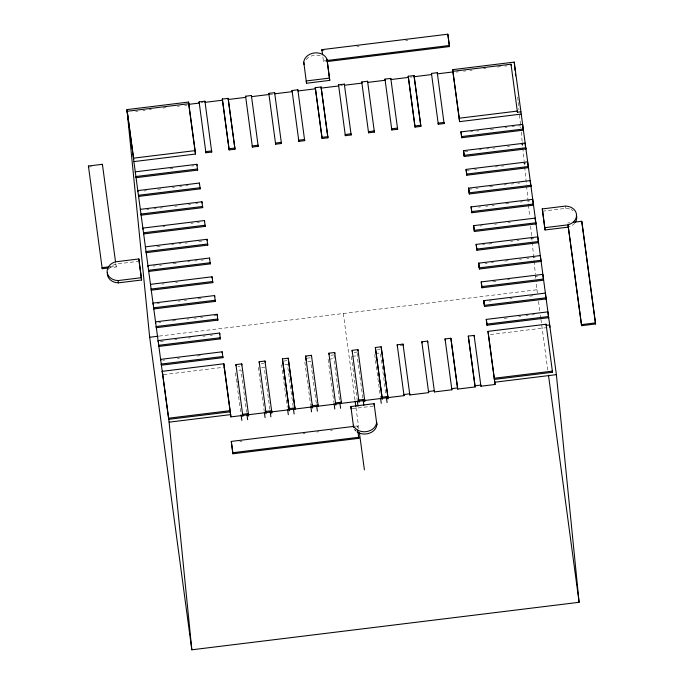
<?xml version="1.0" encoding="UTF-8"?>
<svg xmlns="http://www.w3.org/2000/svg" width="684" height="684" viewBox="0 0 684 684"><rect width="100%" height="100%" fill="white"/><g stroke="black" fill="none" stroke-linecap="round" stroke-linejoin="round"><path stroke-width="0.51" stroke-dasharray="3.42 2.56" d="M339.461 399.824L333.895 358.587L334.587 354.816M362.836 398.037L357.133 355.74L357.655 352.91M322.01 50.719L324.131 50.454M356.937 46.435L359.049 46.17M405.612 40.459L407.732 40.202M326.2 60.602L323.429 60.936L323.541 62.005L327.226 61.551M201.156 102.831L203.088 102.591M269.898 94.401L272.805 94.041M340.572 85.731L342.513 85.491M410.289 77.181L412.221 76.941M135.688 111.407L137.775 111.15M142.99 110.509L145.076 110.252M149.257 109.739L151.344 109.483M162.818 108.072L165.956 107.687M177.43 106.285L179.524 106.029M184.74 105.387L186.826 105.131M456.202 72.085L458.314 71.829M463.598 71.179L465.71 70.922M469.934 70.401L472.046 70.144M483.665 68.716L485.777 68.46M497.396 67.032L500.568 66.647M504.792 66.126L506.904 65.869M89.527 166.964L91.528 166.725M169.863 168.76L172.992 168.375M191.776 166.067L193.871 165.81M470.515 131.884L472.601 131.627M476.774 131.114L478.868 130.858M490.342 129.447L493.472 129.062M504.954 127.66L507.041 127.404M512.265 126.762L514.351 126.506M518.523 125.993L520.61 125.736M144.213 190.964L146.299 190.708M157.782 189.306L160.911 188.921M172.394 187.51L174.48 187.254M179.695 186.612L181.782 186.356M185.963 185.843L188.049 185.586M464.692 151.66L467.822 151.275M479.304 149.864L481.391 149.608M486.615 148.967L488.701 148.71M492.873 148.206L494.959 147.949M507.485 146.41L509.571 146.154M521.054 144.743L523.14 144.486M146.744 209.723L148.83 209.466M154.045 208.825L156.132 208.569M160.312 208.056L162.399 207.799M174.924 206.26L177.011 206.004M188.485 204.602L190.579 204.345M195.795 203.704L197.881 203.447M467.223 170.41L469.309 170.154M474.525 169.512L476.62 169.256M495.404 166.956L497.49 166.699M501.663 166.186L503.749 165.93M523.585 163.502L525.671 163.245M162.835 226.806L164.929 226.549M191.016 223.352L193.102 223.095M197.283 222.582L199.369 222.326M469.754 189.16L471.84 188.904M476.013 188.391L478.099 188.143M489.582 186.732L492.711 186.347M504.194 184.936L506.28 184.68M511.495 184.039L513.59 183.782M517.762 183.278L519.849 183.021M157.021 246.582L160.15 246.197M171.633 244.795L173.719 244.539M178.934 243.897L181.021 243.641M185.193 243.128L187.288 242.871M198.762 241.461L201.9 241.076M478.544 207.149L480.63 206.893M485.845 206.252L487.94 205.995M492.112 205.482L494.199 205.226M505.681 203.815L508.81 203.439M520.293 202.028L522.379 201.771M527.595 201.13L529.681 200.874M542.523 211.211L565.762 208.363A11.902 9.619 -5.7 0 1 570.165 209.184M108.431 269.556A11.902 9.619 -5.7 0 1 115.827 264.101L138.006 261.382M110.115 266.666L116.118 265.931L116.22 266.999L110.227 267.735M153.284 266.102L155.371 265.845M159.543 265.332L161.638 265.076M173.112 263.673L176.241 263.289M187.724 261.878L189.81 261.621M195.034 260.98L197.12 260.724M201.293 260.219L203.379 259.963M480.031 226.028L482.117 225.771M494.643 224.232L496.729 223.976M508.203 222.574L510.298 222.317M567.78 222.993L569.772 222.753M162.074 284.091L164.16 283.834M175.643 282.424L177.729 282.167M482.553 244.778L484.64 244.521M488.821 244.008L491.95 243.624M510.734 241.324L512.82 241.067M517.001 240.554L519.088 240.298M530.562 238.887L533.7 238.511M157.294 303.739L159.389 303.482M178.173 301.174L180.26 300.917M184.432 300.404L186.518 300.156M198.001 298.746L201.13 298.361M485.084 263.528L487.17 263.28M491.351 262.767L493.438 262.511M504.912 261.1L508.05 260.715M519.524 259.304L521.61 259.048M526.834 258.415L528.92 258.159M533.092 257.646L535.179 257.389M158.782 322.617L160.868 322.361M172.351 320.95L175.48 320.565M186.963 319.163L189.049 318.906M194.265 318.265L196.359 318.009M200.532 317.496L202.618 317.239M214.101 315.828L216.187 315.581M492.831 281.646L495.96 281.261M507.442 279.85L509.529 279.594M535.623 276.396L537.709 276.139M159.201 336.092L536.957 289.76L536.008 280.226M160.27 341.496L163.399 341.111M174.882 339.709L176.968 339.452M188.451 338.041L190.537 337.785M203.062 336.246L205.149 335.989M210.364 335.357L212.45 335.1M489.103 301.165L491.189 300.909M509.973 298.609L512.059 298.352M529.801 296.172L532.93 295.787M162.801 360.246L164.887 359.998M177.412 358.459L179.499 358.202M197.24 356.022L200.369 355.637M504.151 318.385L507.28 318M518.763 316.589L520.849 316.333M526.073 315.692L528.159 315.435M532.332 314.922L534.418 314.666M163.673 374.627L223.164 367.325M400.226 345.608L402.158 345.369M490.419 334.544L545.729 327.764M237.989 366.667L239.819 366.444M261.228 363.82L263.964 363.478M283.552 361.075L287.203 360.63M306.783 358.228L310.442 357.783M330.936 355.261L333.672 354.928M354.175 352.414L356.911 352.08M377.406 349.567L380.15 349.225M239.015 370.232L240.948 369.993L246.65 412.281M307.757 361.793L310.664 361.443L316.367 403.731M329.055 359.185L333.895 358.587M352.294 356.33L357.133 355.74M375.533 353.483L380.372 352.893L386.075 395.181M352.157 408.69L373.284 406.099M355.364 426.2L357.202 425.978L357.484 428.03M239.819 441.454L241.922 441.197M303.046 433.699L305.149 433.442M316.743 432.023L318.847 431.766M330.44 430.339L332.552 430.082M536.957 289.76L537.667 295.035M538.522 301.37L539.804 310.878M540.377 315.102L540.796 318.265M540.941 319.325L547.773 370.001M374.704 354.663L380.407 396.951M322.874 56.832L323.541 62.005M351.328 356.45L357.168 399.807M343.317 313.511L354.996 400.089M355.988 407.484L358.98 429.655M328.089 359.305L333.937 402.654M304.85 362.152L310.698 405.501M293.128 406.587L287.425 364.29L281.611 364.999L287.314 407.296M269.889 409.434L264.186 367.137L258.381 367.855L264.221 411.204M235.424 372.814L241.127 415.111M116.22 266.999L115.716 262.955L115.827 264.101M565.531 206.072L565.762 208.363M517.72 97.051L518.147 101.283M518.25 102.344L518.994 109.756M519.515 115.049L520.789 127.754M521.208 131.995L522.157 141.52M522.268 142.58L522.687 146.812M522.798 147.872L524.064 160.578M524.166 161.638L524.594 165.879M524.696 166.93L526.492 184.936M526.603 185.997L528.399 203.994M528.501 205.055L529.664 216.7M530.613 226.224L531.562 235.758M531.673 236.818L532.092 241.05M532.203 242.11L533.999 260.108M534.101 261.168L535.367 273.874M535.478 274.934L535.897 279.166M357.202 425.978L357.313 427.047M574.799 222.993A11.902 9.619 -5.7 0 1 569.156 226.849M570.969 209.509A11.902 9.619 -5.7 0 1 573.149 210.783M306.124 59.568A11.902 9.619 -5.7 0 1 322.421 56.524"/><path stroke-width="1.03" d="M322.01 50.719L321.907 49.65L447.832 34.2L449.465 46.563L327.226 61.551M327.114 60.483L449.354 45.495M329.534 78.096L306.295 80.943L306.526 83.234L329.756 80.379L327.003 59.346A11.902 9.619 -5.7 0 0 314.332 52.95A11.902 9.619 -5.7 0 0 303.764 62.193L303.995 64.484M191.828 649.8L149.676 337.263L126.959 109.611L188.536 102.061L195.12 150.608L195.462 154.045L133.884 161.604L169.102 422.156L191.828 649.8L579.1 602.296L556.383 374.652L514.231 62.107L452.654 69.665L459.588 121.649L521.165 114.1M199.104 101.925L204.918 101.206L211.732 152.045L205.918 152.763L199.104 101.925L199.215 103.07L188.767 104.353L195.462 154.045M222.343 99.069L228.148 98.359L234.851 148.052L234.963 149.197L229.157 149.907L222.343 99.069L229.157 149.907M245.582 96.222L251.387 95.512L258.201 146.35L252.396 147.06L245.582 96.222L245.693 97.367L228.268 99.505L234.963 149.197M268.812 93.375L274.626 92.656L281.44 143.495L275.626 144.213L268.812 93.375L268.932 94.512L251.498 96.649L251.387 95.512M292.051 90.519L297.856 89.809L304.679 140.648L298.865 141.357L292.051 90.519L292.162 91.665L274.737 93.802L274.626 92.656M315.29 87.672L321.095 86.962L327.798 136.655L327.91 137.8L322.104 138.51L315.29 87.672L322.104 138.51M338.529 84.825L344.334 84.106L351.148 134.945L345.343 135.663L338.529 84.825L338.64 85.962L321.215 88.099L327.91 137.8M361.759 81.969L367.573 81.259L374.387 132.097L368.573 132.807L361.759 81.969L361.879 83.115L344.445 85.252L344.334 84.106M384.998 79.122L390.803 78.412L397.626 129.25L391.812 129.96L384.998 79.122L385.109 80.267L367.684 82.405L367.573 81.259M408.237 76.275L414.042 75.556L420.745 125.249L420.857 126.395L415.051 127.104L408.237 76.275L415.051 127.104M431.467 73.419L437.281 72.709L444.096 123.547L438.29 124.257L431.467 73.419L431.587 74.565L414.153 76.702L420.857 126.395M127.335 112.424L127.224 111.278L188.801 103.729M520.934 111.808L517.446 112.236L511.016 64.21L452.919 71.333L453.039 72.478M222.454 100.215L205.029 102.352L204.918 101.206M315.401 88.817L297.976 90.955L297.856 89.809M408.348 77.412L390.923 79.549L390.803 78.412M452.885 71.948L437.392 73.855L437.281 72.709M133.884 161.604L133.542 158.166L195.12 150.608M459.588 121.649L459.246 118.212L517.335 111.09L517.446 112.236M88.527 167.093L88.424 166.024L102.412 164.305L115.536 261.929M229.046 148.77L234.851 148.052M321.993 137.364L327.798 136.655M414.932 125.967L420.745 125.249M197.633 170.119L197.514 168.974L135.936 176.523L136.056 177.669L197.633 170.119L196.881 164.288L135.304 171.838L135.423 172.984M461.007 131.892L522.585 124.334L523.328 130.165L461.751 137.723L461.007 131.892L461.751 137.723M461.64 136.578L523.217 129.028L523.328 130.165M200.164 188.869L200.044 187.724L138.467 195.282L138.587 196.419L200.164 188.869L199.412 183.038L137.835 190.588L137.954 191.734M464.282 156.474L464.171 155.328L525.748 147.778L525.859 148.924L464.282 156.474L463.538 150.642L525.115 143.093L525.534 147.317M202.686 207.62L202.575 206.474L140.998 214.032L141.109 215.178L202.686 207.62L201.942 201.789L140.365 209.347L140.477 210.484M466.813 175.224L466.693 174.087L528.27 166.528L528.39 167.674L466.813 175.224L466.069 169.393L527.646 161.843L527.757 162.989M205.217 226.378L205.106 225.233L143.529 232.782L143.64 233.928L205.217 226.378L204.473 220.539L142.896 228.097L143.007 229.243M468.591 188.151L530.168 180.593L530.921 186.424L469.344 193.982L468.591 188.151L469.344 193.982M469.224 192.837L530.801 185.278L530.921 186.424M207.748 245.128L207.628 243.983L146.051 251.532L146.171 252.678L207.748 245.128L206.995 239.297L145.427 246.847L145.538 247.993M471.122 206.901L532.699 199.343L533.443 205.174L471.866 212.733L471.122 206.901L471.866 212.733M471.755 211.587L533.332 204.037L533.443 205.174M542.301 208.928L565.531 206.072A11.902 9.619 -5.7 0 1 576.484 214.263A11.902 9.619 -5.7 0 1 568.062 224.831L568.293 227.114L545.054 229.969L542.301 208.928L545.054 229.969M138.835 258.962L115.605 261.81A11.902 9.619 -5.7 0 0 107.183 272.377A11.902 9.619 -5.7 0 0 118.127 280.568L141.366 277.713L138.835 258.962L139.066 261.254M109.124 266.794L102.121 267.649L102.232 268.718L108.226 267.983M210.279 263.879L210.159 262.733L148.582 270.291L148.702 271.428L210.279 263.879L209.526 258.048L147.949 265.597L148.069 266.743M474.397 231.483L474.286 230.337L535.863 222.787L535.974 223.933L474.397 231.483L473.653 225.652L535.23 218.102L535.341 219.239L535.136 218.572M573.773 222.257L581.768 221.283L595.576 323.977L581.588 325.687L568.284 227.037M544.832 227.678L568.062 224.831M107.431 272.437A11.902 9.619 -5.7 0 0 118.358 282.851L141.597 280.004L141.366 277.713M212.801 282.629L212.69 281.492L151.113 289.041L151.224 290.187L212.801 282.629L212.057 276.798L150.48 284.356L150.591 285.493M476.184 244.402L537.761 236.852L538.505 242.683L476.928 250.233L476.184 244.402L476.928 250.233M476.816 249.096L538.394 241.537L538.505 242.683M215.332 301.387L215.221 300.242L153.643 307.791L153.755 308.937L215.332 301.387L214.588 295.548L153.011 303.106L153.122 304.252M478.706 263.16L540.283 255.602L541.035 261.433L479.458 268.992L478.706 263.16L479.458 268.992M479.339 267.846L540.916 260.296L541.035 261.433M217.863 320.138L217.743 318.992L156.166 326.542L156.285 327.687L217.863 320.138L217.119 314.307L155.542 321.856L155.653 323.002M481.237 281.911L481.981 287.742L481.237 281.911L542.814 274.352L543.558 280.192L481.981 287.742L481.784 287.075M481.869 286.596L543.447 279.046L543.558 280.192M149.676 337.263L158.141 336.22M220.393 338.888L220.274 337.742L158.697 345.3L158.816 346.437L220.393 338.888L219.641 333.057L158.064 340.606L158.184 341.752M483.768 300.661L545.345 293.111L546.089 298.942L484.511 306.492L483.768 300.661L484.511 306.492M484.4 305.346L545.977 297.796L546.089 298.942M222.916 357.638L222.804 356.501L161.227 364.05L161.338 365.196L222.916 357.638L222.172 351.807L160.595 359.365L160.706 360.502M486.298 319.411L547.875 311.861L548.619 317.692L487.042 325.242L486.298 319.411L487.042 325.242M486.931 324.105L548.508 316.547L548.619 317.692M162.63 374.755L162.288 371.318L223.865 363.768L230.91 416.889L404.022 395.66L403.911 394.514L409.716 393.804L409.827 394.95L428.646 392.642L428.526 391.496L434.34 390.786L434.451 391.923L451.876 389.786L451.765 388.649L457.57 387.931L450.876 338.238L445.062 338.948L445.181 340.093M495.028 384.493L487.991 331.372L546.08 324.242L552.518 372.267L494.421 379.398L495.028 384.493L480.929 386.229L474.106 335.391L468.301 336.101L475.115 386.939L457.69 389.076L450.876 338.238M236.048 365.743L235.937 364.606L241.743 363.888L248.677 415.872M259.287 362.896L259.168 361.75L264.982 361.041L271.907 413.025M289.341 410.887L282.406 358.903L288.221 358.185L295.035 409.023L288.221 358.185M305.645 356.048L311.451 355.338L318.265 406.176L318.154 405.031L312.349 405.749L312.46 406.886L305.645 356.048L305.757 357.193M328.995 354.346L328.884 353.201L334.69 352.491L341.504 403.329L341.393 402.183L335.579 402.893L335.699 404.039M352.234 351.499L352.115 350.353L357.929 349.635L364.854 401.619M382.288 399.482L375.354 347.498L381.159 346.788L387.982 397.626M397.318 345.967L397.207 344.822L403.013 344.112L409.827 394.95M421.942 342.94L421.831 341.803L427.637 341.085L434.451 391.923M581.588 325.687L581.477 324.618L595.473 322.908M230.303 411.794L168.734 419.343L168.615 418.198L230.183 410.648M494.421 379.398L494.31 378.252L552.398 371.121L552.518 372.267M169.102 422.156L230.679 414.607M494.806 382.211L556.383 374.652M289.221 409.742L289.11 408.596L294.915 407.886M382.168 398.336L382.057 397.199L387.862 396.481M475.115 386.939L475.004 385.793L480.809 385.083L480.929 386.229M351.106 408.818L350.875 406.535L374.114 403.68L376.867 424.721A11.902 9.619 -5.7 0 1 369.411 433.228A11.902 9.619 -5.7 0 1 356.997 431.818M232.911 453.783L232.799 452.714L358.732 437.273L358.835 438.341L232.911 453.783L231.278 441.419L353.517 426.431M525.654 148.257L525.859 148.924M528.39 167.674L527.68 163.254M483.879 301.806L483.674 301.14L483.93 303.012M162.288 371.318L168.615 418.198M595.576 323.977L581.768 221.283M568.182 225.968L581.477 324.618M535.264 219.513L535.769 223.266M548.491 375.285L579.1 602.296M452.654 69.665L459.246 118.212M463.538 150.642L464.171 155.328M466.069 169.393L466.693 174.087M473.653 225.652L474.286 230.337M487.991 331.372L494.31 378.252M449.465 46.563L447.832 34.2M463.829 153.934L464.077 155.807M468.634 189.562L468.882 191.435M478.877 265.512L479.125 267.384M468.301 336.101L475.004 385.793M445.062 338.948L451.876 389.786M421.831 341.803L428.646 392.642M397.207 344.822L404.022 395.66M388.093 398.772L381.159 346.788M387.477 396.694L387.76 398.806M386.357 397.301L387.076 402.585M375.354 347.498L382.057 397.199M380.552 398.011L381.262 403.295M329.756 80.379L327.003 59.346M321.907 49.65L322.566 54.823M364.239 399.55L364.529 401.662M363.118 400.149L363.837 405.432M352.115 350.353L359.049 402.329M357.313 400.858L358.023 406.151M355.133 401.149L355.851 406.424M359.408 432.827L364.392 469.78M357.758 430.082L358.835 438.341M350.875 406.535L353.491 426.534M303.764 62.193L306.526 83.234M339.888 402.996L340.598 408.288M328.884 353.201L335.81 405.184M334.074 403.714L334.792 408.998M316.649 405.851L317.359 411.135M305.876 358.339L306.158 360.451M309.296 383.715L309.578 385.827M312.143 404.86L312.571 408.032M310.844 406.561L311.553 411.845M293.41 408.699L294.129 413.982M282.406 358.903L289.11 408.596M287.605 409.408L288.315 414.701M271.291 410.947L271.582 413.059M270.18 411.546L270.89 416.838M259.168 361.75L266.102 413.734M264.366 412.264L265.076 417.548M248.061 413.794L248.343 415.915M246.941 414.401L247.651 419.685M235.937 364.606L242.752 415.436L242.632 414.299L248.446 413.581L248.557 414.726M238.16 381.689L238.442 383.809M242.581 414.47L242.863 416.582M241.127 415.111L241.845 420.395M224.207 367.197L230.91 416.889M231.278 441.419L232.799 452.714M127.224 111.278L133.542 158.166M126.959 109.611L133.662 159.304M139.203 262.288L141.597 280.004M88.424 166.024L102.232 268.718M549.91 327.251L549.679 324.96L546.191 325.387L546.08 324.242M514.231 62.107L515.078 70.58M515.394 73.761L515.608 75.873M511.016 64.21L511.128 65.348M474.106 335.391L474.226 336.528M444.096 123.547L443.984 122.402L438.17 123.111L438.29 124.257M457.57 387.931L457.69 389.076M414.042 75.556L414.153 76.702M427.637 341.085L427.748 342.231M397.626 129.25L397.507 128.105L391.701 128.814L391.812 129.96M403.013 344.112L403.132 345.249M374.387 132.097L374.268 130.952L368.462 131.661L368.573 132.807M351.148 134.945L351.037 133.799L345.223 134.517L345.343 135.663M376.867 424.721L376.645 422.438A11.902 9.619 -5.7 0 1 366.077 431.672A11.902 9.619 -5.7 0 1 353.406 425.286L353.637 427.577M374.114 403.68L374.345 405.971M364.743 400.473L364.632 399.336L358.818 400.046L358.929 401.192M357.929 349.635L358.04 350.781M321.095 86.962L321.215 88.099M334.69 352.491L334.801 353.637M304.679 140.648L304.56 139.502L298.754 140.211L298.865 141.357M311.451 355.338L311.571 356.484M281.44 143.495L281.329 142.349L275.515 143.067L275.626 144.213M258.201 146.35L258.09 145.205L252.276 145.914L252.396 147.06M271.796 411.879L271.685 410.733L265.871 411.443L265.99 412.589M264.982 361.041L265.093 362.187M228.148 98.359L228.268 99.505M241.743 363.888L241.854 365.034M211.732 152.045L211.612 150.907L205.807 151.617L205.918 152.763M223.865 363.768L224.549 369.702M222.172 351.807L222.283 352.953M219.641 333.057L219.761 334.202M217.119 314.307L217.23 315.452M214.588 295.548L214.699 296.694M212.057 276.798L212.168 277.943M209.526 258.048L209.646 259.193M206.995 239.297L207.115 240.435M204.473 220.539L204.584 221.684M201.942 201.789L202.054 202.934M199.412 183.038L199.531 184.184M196.881 164.288L197.001 165.425M188.536 102.061L188.912 104.874M118.127 280.568L118.358 282.851M102.412 164.305L102.523 165.374M162.63 373.823L162.741 374.96M355.748 430.775A11.902 9.619 -5.7 0 1 354.714 429.578M576.373 215.101A11.902 9.619 -5.7 0 1 575.27 222.343"/></g></svg>
